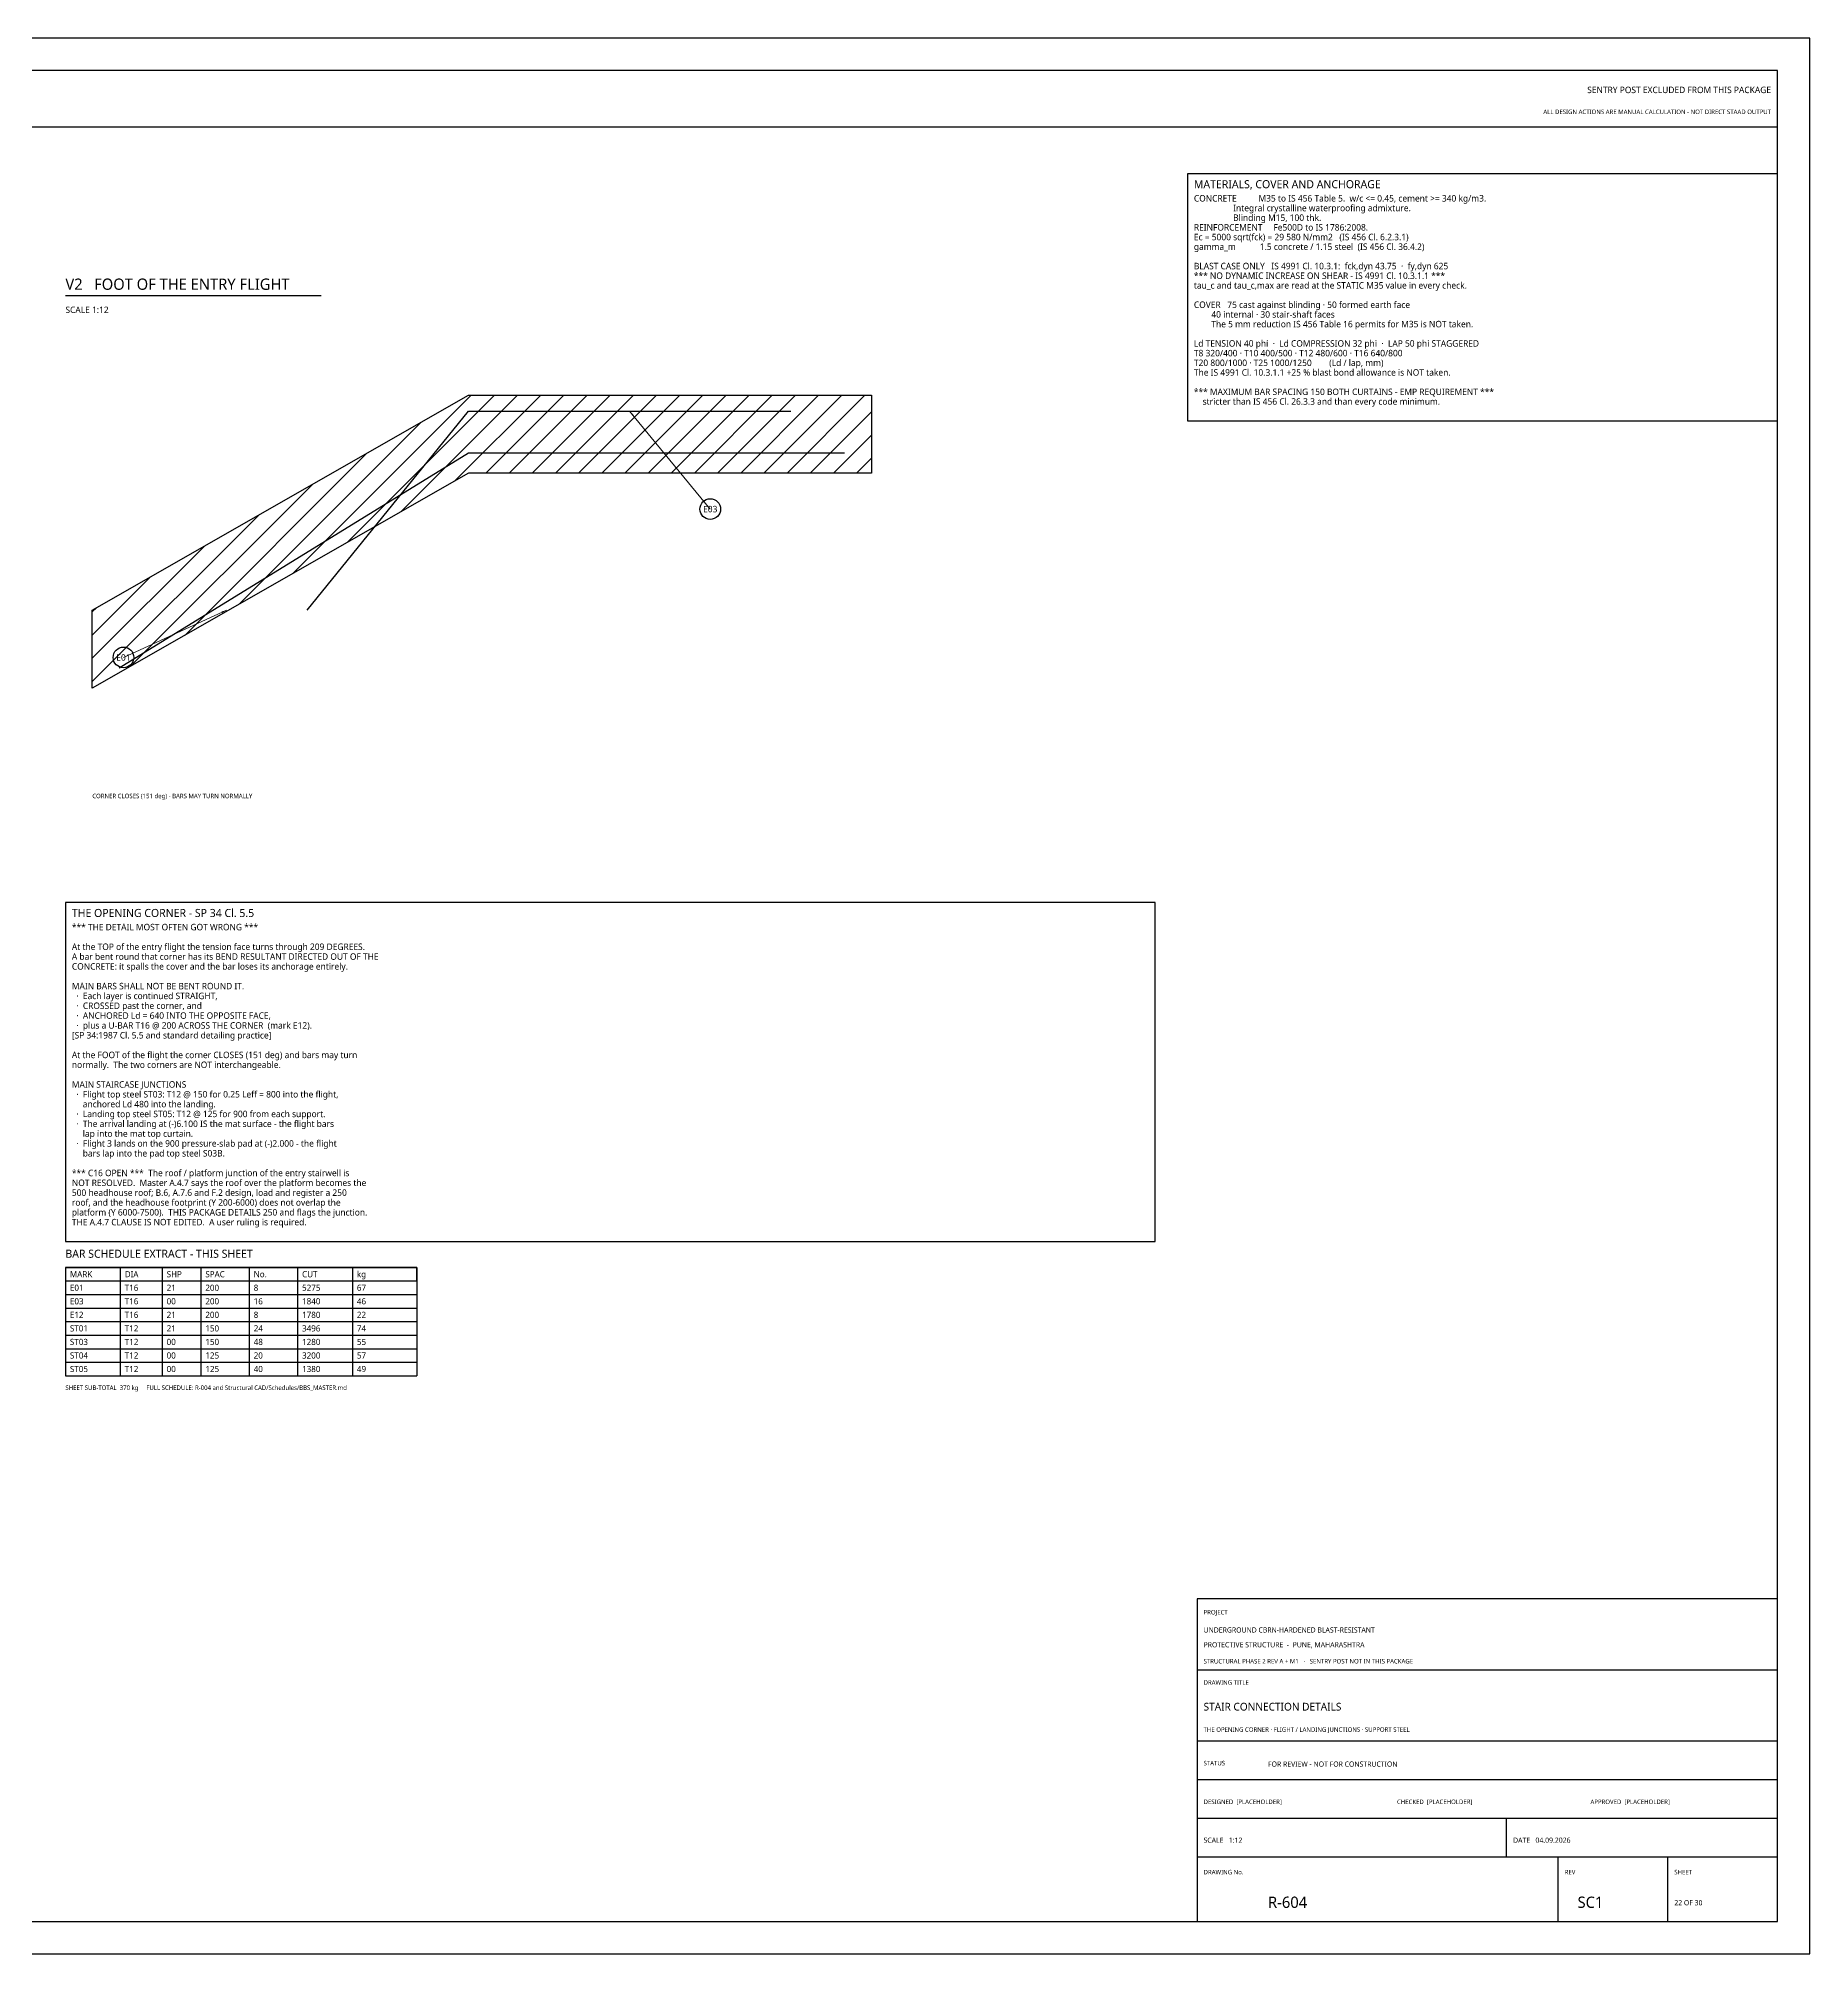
# Model space of a CAD drawing. Header units: millimetres. Extents: x 0 to 841, y 0 to 594.
# Drawn here: x 292 to 841, y 0 to 594 of the extents above; entities that cross this region are included whole.
import ezdxf
from ezdxf.enums import TextEntityAlignment as Align

# ---------------------------------------------------------------- set-up
doc = ezdxf.new("R2010")
doc.units = ezdxf.units.MM
for name, color, linetype in [('S-BLAST', 1, 'Continuous'), ('S-CALLOUT', 2, 'Continuous'), ('S-CONCRETE', 7, 'Continuous'), ('S-HATCH', 8, 'Continuous'), ('S-NOTE', 7, 'Continuous'), ('S-REBAR-MAIN', 1, 'Continuous'), ('S-REBAR-SEC', 4, 'Continuous'), ('S-TABLE', 7, 'Continuous'), ('S-TEXT', 7, 'Continuous'), ('S-TITLE', 7, 'Continuous')]:
    doc.layers.add(name, color=color, linetype=linetype)
doc.styles.add('OpenSans', font='OpenSans-Regular.ttf')
doc.dimstyles.new('SC-DIM', dxfattribs={"dimtxt": 1.8, "dimasz": 1.6, "dimexe": 1.2, "dimexo": 1, "dimgap": 0.8, "dimtad": 1, "dimdec": 0, "dimblk": 'ARCHTICK', "dimcen": 2.5, "dimclrd": 4, "dimclre": 4, "dimclrt": 4, "dimazin": 3, "dimtfac": 1, "dimtmove": 0, "dimatfit": 3, "dimlwd": 13, "dimlwe": 13})

# ---------------------------------------------------------------- blocks, each defined once
blk = doc.blocks.new('BARMARK')
at = {"layer": 'S-CALLOUT'}
blk.add_circle((0, 0), 3.2, dxfattribs=at)
blk = doc.blocks.new('_ARCHTICK')
at = {"color": 0, "linetype": 'BYBLOCK', "const_width": 0.15}
blk.add_lwpolyline([(-0.5, -0.5), (0.5, 0.5)], dxfattribs=at)

msp = doc.modelspace()

# ---------------------------------------------------------------- hatches: boundary and pattern name
at = {"layer": 'S-HATCH'}
h = msp.add_hatch(dxfattribs=at)
h.set_pattern_fill('ANSI31', scale=1.6)
h.paths.add_polyline_path([(308.333, 416.667), (425, 483.333), (550, 483.333), (550, 459.167), (425, 459.167), (308.333, 392.5)])

# ---------------------------------------------------------------- linework, layer by layer
at = {"layer": 'S-CONCRETE'}
msp.add_lwpolyline([(308.333, 416.667), (425, 483.333), (550, 483.333), (550, 459.167), (425, 459.167), (308.333, 392.5)], close=True, dxfattribs=at)
at = {"layer": 'S-REBAR-MAIN'}
msp.add_lwpolyline([(316.667, 398.75), (425, 465.417), (541.667, 465.417)], dxfattribs=at)
at = {"layer": 'S-REBAR-SEC'}
msp.add_lwpolyline([(375, 416.667), (425, 478.333), (525, 478.333)], dxfattribs=at)
at = {"layer": 'S-TABLE'}
for p, q in [((300, 212.825), (409, 212.825)), ((300, 212.825), (300, 179.225)), ((317, 212.825), (317, 179.225)), ((330, 212.825), (330, 179.225)), ((342, 212.825), (342, 179.225)), ((357, 212.825), (357, 179.225)), ((372, 212.825), (372, 179.225)), ((389, 212.825), (389, 179.225)), ((409, 212.825), (409, 179.225)), ((300, 204.425), (409, 204.425)), ((300, 200.225), (409, 200.225)), ((300, 196.025), (409, 196.025)), ((300, 191.825), (409, 191.825)), ((300, 187.625), (409, 187.625)), ((300, 183.425), (409, 183.425)), ((300, 179.225), (409, 179.225))]:
    msp.add_line(p, q, dxfattribs=at)
msp.add_lwpolyline([(300, 208.625), (409, 208.625), (409, 212.825), (300, 212.825)], close=True, dxfattribs=at)
at = {"layer": 'S-TITLE'}
for p, q in [((10, 566.5), (831, 566.5)), ((300, 514.2), (379.333, 514.2)), ((651, 88), (831, 88)), ((651, 66), (831, 66)), ((651, 54), (831, 54)), ((651, 42), (831, 42)), ((747, 30), (747, 42)), ((651, 30), (831, 30)), ((763, 10), (763, 30)), ((797, 10), (797, 30))]:
    msp.add_line(p, q, dxfattribs=at)
for points in [[(0, 0), (841, 0), (841, 594), (0, 594)], [(10, 10), (831, 10), (831, 584), (10, 584)], [(648, 475.375), (831, 475.375), (831, 552), (648, 552)], [(300, 220.825), (638, 220.825), (638, 326), (300, 326)], [(651, 10), (831, 10), (831, 110), (651, 110)]]:
    msp.add_lwpolyline(points, close=True, dxfattribs=at)

# ---------------------------------------------------------------- block references
at = {"layer": 'S-CALLOUT'}
for p in [(500, 448), (318, 402)]:
    msp.add_blockref('BARMARK', p, dxfattribs=at)

# ---------------------------------------------------------------- texts
at = {"layer": 'S-BLAST', "style": 'OpenSans'}
for s, height, p in [('SENTRY POST EXCLUDED FROM THIS PACKAGE', 2, (829, 577)), ('ALL DESIGN ACTIONS ARE MANUAL CALCULATION - NOT DIRECT STAAD OUTPUT', 1.4, (829, 570.5))]:
    msp.add_text(s, height=height, dxfattribs=at).set_placement(p, align=Align.RIGHT)
msp.add_text('FOR REVIEW - NOT FOR CONSTRUCTION', height=1.6, dxfattribs=at).set_placement((673, 58))
at = {"layer": 'S-CALLOUT', "style": 'OpenSans'}
for s, p in [('E03', (500, 448)), ('E01', (318, 402))]:
    msp.add_text(s, height=2, dxfattribs=at).set_placement(p, align=Align.MIDDLE_CENTER)
at = {"layer": 'S-NOTE', "style": 'OpenSans'}
for s, p in [('CONCRETE          M35 to IS 456 Table 5.  w/c <= 0.45, cement >= 340 kg/m3.', (650, 543.375)), ('                  Integral crystalline waterproofing admixture.', (650, 540.375)), ('REINFORCEMENT     Fe500D to IS 1786:2008.', (650, 534.375)), ('                  Blinding M15, 100 thk.', (650, 537.375)), ('gamma_m           1.5 concrete / 1.15 steel  (IS 456 Cl. 36.4.2)', (650, 528.375)), ('Ec = 5000 sqrt(fck) = 29 580 N/mm2   (IS 456 Cl. 6.2.3.1)', (650, 531.375)), ('BLAST CASE ONLY   IS 4991 Cl. 10.3.1:  fck,dyn 43.75  ·  fy,dyn 625', (650, 522.375)), ('tau_c and tau_c,max are read at the STATIC M35 value in every check.', (650, 516.375)), ('*** NO DYNAMIC INCREASE ON SHEAR - IS 4991 Cl. 10.3.1.1 ***', (650, 519.375)), ('COVER   75 cast against blinding · 50 formed earth face', (650, 510.375)), ('        The 5 mm reduction IS 456 Table 16 permits for M35 is NOT taken.', (650, 504.375)), ('        40 internal · 30 stair-shaft faces', (650, 507.375)), ('Ld TENSION 40 phi  ·  Ld COMPRESSION 32 phi  ·  LAP 50 phi STAGGERED', (650, 498.375)), ('T8 320/400 · T10 400/500 · T12 480/600 · T16 640/800', (650, 495.375)), ('T20 800/1000 · T25 1000/1250        (Ld / lap, mm)', (650, 492.375)), ('The IS 4991 Cl. 10.3.1.1 +25 % blast bond allowance is NOT taken.', (650, 489.375)), ('*** MAXIMUM BAR SPACING 150 BOTH CURTAINS - EMP REQUIREMENT ***', (650, 483.375)), ('    stricter than IS 456 Cl. 26.3.3 and than every code minimum.', (650, 480.375)), ('*** THE DETAIL MOST OFTEN GOT WRONG ***', (302, 317.375)), ('At the TOP of the entry flight the tension face turns through 209 DEGREES.', (302, 311.275)), ('A bar bent round that corner has its BEND RESULTANT DIRECTED OUT OF THE', (302, 308.225)), ('CONCRETE: it spalls the cover and the bar loses its anchorage entirely.', (302, 305.175)), ('MAIN BARS SHALL NOT BE BENT ROUND IT.', (302, 299.075)), ('  ·  Each layer is continued STRAIGHT,', (302, 296.025)), ('  ·  CROSSED past the corner, and', (302, 292.975)), ('  ·  ANCHORED Ld = 640 INTO THE OPPOSITE FACE,', (302, 289.925)), ('[SP 34:1987 Cl. 5.5 and standard detailing practice]', (302, 283.825)), ('  ·  plus a U-BAR T16 @ 200 ACROSS THE CORNER  (mark E12).', (302, 286.875)), ('At the FOOT of the flight the corner CLOSES (151 deg) and bars may turn', (302, 277.725)), ('normally.  The two corners are NOT interchangeable.', (302, 274.675)), ('MAIN STAIRCASE JUNCTIONS', (302, 268.575)), ('  ·  Flight top steel ST03: T12 @ 150 for 0.25 Leff = 800 into the flight,', (302, 265.525)), ('  ·  Landing top steel ST05: T12 @ 125 for 900 from each support.', (302, 259.425)), ('     anchored Ld 480 into the landing.', (302, 262.475)), ('  ·  The arrival landing at (-)6.100 IS the mat surface - the flight bars', (302, 256.375)), ('     lap into the mat top curtain.', (302, 253.325)), ('  ·  Flight 3 lands on the 900 pressure-slab pad at (-)2.000 - the flight', (302, 250.275)), ('     bars lap into the pad top steel S03B.', (302, 247.225)), ('*** C16 OPEN ***  The roof / platform junction of the entry stairwell is', (302, 241.125)), ('NOT RESOLVED.  Master A.4.7 says the roof over the platform becomes the', (302, 238.075)), ('500 headhouse roof; B.6, A.7.6 and F.2 design, load and register a 250', (302, 235.025)), ('roof, and the headhouse footprint (Y 200-6000) does not overlap the', (302, 231.975)), ('THE A.4.7 CLAUSE IS NOT EDITED.  A user ruling is required.', (302, 225.875)), ('platform (Y 6000-7500).  THIS PACKAGE DETAILS 250 and flags the junction.', (302, 228.925))]:
    msp.add_text(s, height=2, dxfattribs=at).set_placement(p)
at = {"layer": 'S-TABLE', "style": 'OpenSans'}
for s, height, p in [('MARK', 1.9091, (301.4, 209.77)), ('DIA', 1.9091, (318.4, 209.77)), ('SHP', 1.9091, (331.4, 209.77)), ('SPAC', 1.9091, (343.4, 209.77)), ('No.', 1.9091, (358.4, 209.77)), ('CUT', 1.9091, (373.4, 209.77)), ('kg', 1.9091, (390.4, 209.77)), ('E01', 1.9091, (301.4, 205.57)), ('E03', 1.9091, (301.4, 201.37)), ('T16', 1.9091, (318.4, 205.57)), ('T16', 1.9091, (318.4, 201.37)), ('21', 1.9091, (331.4, 205.57)), ('00', 1.9091, (331.4, 201.37)), ('200', 1.9091, (343.4, 205.57)), ('200', 1.9091, (343.4, 201.37)), ('8', 1.909, (358.4, 205.57)), ('16', 1.9091, (358.4, 201.37)), ('5275', 1.9091, (373.4, 205.57)), ('1840', 1.9091, (373.4, 201.37)), ('46', 1.9091, (390.4, 201.37)), ('67', 1.9091, (390.4, 205.57)), ('E12', 1.9091, (301.4, 197.17)), ('T16', 1.9091, (318.4, 197.17)), ('21', 1.9091, (331.4, 197.17)), ('200', 1.9091, (343.4, 197.17)), ('8', 1.909, (358.4, 197.17)), ('1780', 1.9091, (373.4, 197.17)), ('22', 1.9091, (390.4, 197.17)), ('ST01', 1.9091, (301.4, 192.97)), ('ST03', 1.9091, (301.4, 188.77)), ('T12', 1.9091, (318.4, 192.97)), ('T12', 1.9091, (318.4, 188.77)), ('21', 1.9091, (331.4, 192.97)), ('00', 1.9091, (331.4, 188.77)), ('150', 1.9091, (343.4, 192.97)), ('150', 1.9091, (343.4, 188.77)), ('48', 1.9091, (358.4, 188.77)), ('24', 1.9091, (358.4, 192.97)), ('3496', 1.9091, (373.4, 192.97)), ('1280', 1.9091, (373.4, 188.77)), ('74', 1.9091, (390.4, 192.97)), ('55', 1.9091, (390.4, 188.77)), ('ST04', 1.9091, (301.4, 184.57)), ('T12', 1.9091, (318.4, 184.57)), ('00', 1.9091, (331.4, 184.57)), ('125', 1.9091, (343.4, 184.57)), ('20', 1.9091, (358.4, 184.57)), ('3200', 1.9091, (373.4, 184.57)), ('57', 1.9091, (390.4, 184.57)), ('ST05', 1.9091, (301.4, 180.37)), ('T12', 1.9091, (318.4, 180.37)), ('00', 1.9091, (331.4, 180.37)), ('125', 1.9091, (343.4, 180.37)), ('40', 1.9091, (358.4, 180.37)), ('1380', 1.9091, (373.4, 180.37)), ('49', 1.9091, (390.4, 180.37)), ('SHEET SUB-TOTAL  370 kg     FULL SCHEDULE: R-004 and Structural CAD/Schedules/BBS_MASTER.md', 1.4, (300, 174.825))]:
    msp.add_text(s, height=height, dxfattribs=at).set_placement(p)
at = {"layer": 'S-TEXT', "style": 'OpenSans'}
for s, height, p in [('SCALE 1:12', 2, (300, 508.8)), ('CORNER CLOSES (151 deg) - BARS MAY TURN NORMALLY', 1.4, (308.333, 358.333))]:
    msp.add_text(s, height=height, dxfattribs=at).set_placement(p)
at = {"layer": 'S-TITLE', "style": 'OpenSans'}
for s, height, p in [('MATERIALS, COVER AND ANCHORAGE', 2.5, (650, 547.5)), ('V2   FOOT OF THE ENTRY FLIGHT', 3.5, (300, 516)), ('THE OPENING CORNER - SP 34 Cl. 5.5', 2.5, (302, 321.5)), ('BAR SCHEDULE EXTRACT - THIS SHEET', 2.5, (300, 215.825)), ('PROJECT', 1.4, (653, 105.2)), ('UNDERGROUND CBRN-HARDENED BLAST-RESISTANT', 1.6, (653, 99.6)), ('PROTECTIVE STRUCTURE  -  PUNE, MAHARASHTRA', 1.6, (653, 95)), ('STRUCTURAL PHASE 2 REV A + M1   ·   SENTRY POST NOT IN THIS PACKAGE', 1.4, (653, 90)), ('DRAWING TITLE', 1.4, (653, 83.4)), ('STAIR CONNECTION DETAILS', 2.4, (653, 75.4)), ('THE OPENING CORNER · FLIGHT / LANDING JUNCTIONS · SUPPORT STEEL', 1.4, (653, 68.8)), ('STATUS', 1.4, (653, 58.4)), ('DESIGNED  [PLACEHOLDER]', 1.4, (653, 46.4)), ('CHECKED  [PLACEHOLDER]', 1.4, (713, 46.4)), ('APPROVED  [PLACEHOLDER]', 1.4, (773, 46.4)), ('SCALE   1:12', 1.6, (653, 34.4)), ('DATE   04.09.2026', 1.6, (749, 34.4)), ('DRAWING No.', 1.4, (653, 24.6)), ('REV', 1.4, (765, 24.6)), ('SHEET', 1.4, (799, 24.6)), ('R-604', 3.5, (673, 14.2)), ('SC1', 3.5, (769, 14.2)), ('22 OF 30', 1.6, (799, 15))]:
    msp.add_text(s, height=height, dxfattribs=at).set_placement(p)

# ---------------------------------------------------------------- leaders
at = {"layer": 'S-CALLOUT'}
for points in [[(475, 478.333), (500, 448)], [(350, 416.667), (318, 402)]]:
    msp.add_leader(points, dimstyle='SC-DIM', dxfattribs=at)

doc.saveas('drawing.dxf')
